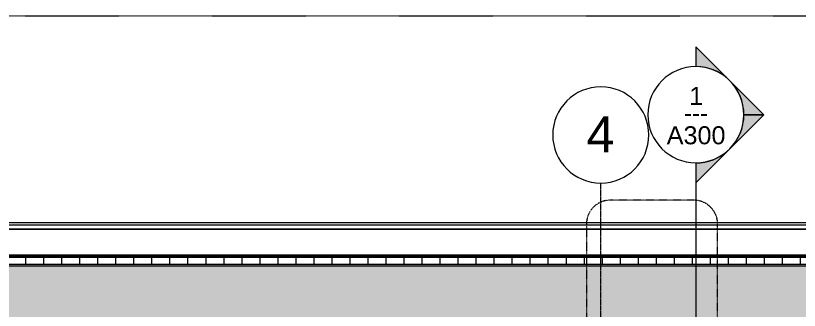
# Model space of a CAD drawing. Header units: inches. Extents: x 9661 to 16493, y -360 to 681.
# Drawn here: x 13168.1 to 13559.6, y 379.9 to 527 of the extents above; entities that cross this region are included whole.
import ezdxf

# ---------------------------------------------------------------- set-up
doc = ezdxf.new("R2010")
doc.units = ezdxf.units.IN
doc.header["$MEASUREMENT"] = 0
for name, pattern in [('Aligning Line 1_8_', [0.25, 0.125, -0.125]), ('Dash Dot 3_16_', [0.3125, 0.1875, -0.0625, 0, -0.0625]), ('Grid Line 1_2_', [0.875, 0.5, -0.125, 0.125, -0.125])]:
    doc.linetypes.add(name, pattern=pattern)
for name, color, linetype, lineweight in [('A-ANNO-SYMB-1', 150, 'Dash Dot 3_16_', 9), ('A-ROOF', 132, 'Continuous', 13), ('A-ROOF-1', 55, 'Continuous', 13), ('A-ROOF-2', 132, 'Continuous', 50), ('A-ROOF-PATT-1', 132, 'Continuous', 9), ('A-WALL-2', 55, 'Continuous', 13), ('G-ANNO-SYMB', 111, 'Aligning Line 1_8_', 9), ('G-ANNO-SYMB-1', 111, 'Continuous', 9), ('S-GRID-1', 1, 'Grid Line 1_2_', 9), ('S-GRID-IDEN', 1, 'Continuous', 9)]:
    doc.layers.add(name, color=color, linetype=linetype, lineweight=lineweight)
doc.styles.add('Arial', font='arial.ttf', dxfattribs={"height": 9})
doc.styles.add('Arial_1', font='arial.ttf', dxfattribs={"height": 18})
doc.styles.add('Century Gothic', font='ufonts.com_century-gothic.ttf', dxfattribs={"height": 9})

# ---------------------------------------------------------------- blocks, each defined once
blk = doc.blocks.new('Basic Wall _ EXT - FIBER CEMENT - SMALL - ___-2145937-BUILDING SECTION - NORTH_SOUTH - LOOKING WEST')
at = {"layer": 'A-WALL-2'}
for p, q in [((3867.29, 423.66), (2061.36, 423.66)), ((2076.8, 422.6), (3851.85, 422.6)), ((2077.21, 420.42), (3851.44, 420.42)), ((2077.53, 420.57), (3851.11, 420.57))]:
    blk.add_line(p, q, dxfattribs=at)
blk = doc.blocks.new('Section - Section Head - Filled-22785-BUILDING SECTION - NORTH_SOUTH - LOOKING WEST')
at = {"layer": 'G-ANNO-SYMB-1'}
h = blk.add_hatch(color=256, dxfattribs=at)
edge = h.paths.add_edge_path(flags=0)
edge.add_arc((2547.82, 477.51), 24.03, 47.9216, 90)
edge.add_line((2547.82, 501.54), (2547.82, 511.45))
edge.add_line((2547.82, 511.45), (2563.93, 495.35))
h = blk.add_hatch(color=256, dxfattribs=at)
edge = h.paths.add_edge_path(flags=0)
edge.add_line((2564.79, 494.48), (2581.76, 477.51))
edge.add_line((2581.76, 477.51), (2571.82, 477.51))
edge.add_arc((2547.82, 477.51), 24, 0, 45)
h = blk.add_hatch(color=256, dxfattribs=at)
edge = h.paths.add_edge_path(flags=0)
edge.add_arc((2547.82, 477.51), 24, 315, 360)
edge.add_line((2571.82, 477.51), (2581.76, 477.51))
edge.add_line((2581.76, 477.51), (2564.79, 460.54))
h = blk.add_hatch(color=256, dxfattribs=at)
edge = h.paths.add_edge_path(flags=0)
edge.add_line((2563.93, 459.67), (2547.82, 443.57))
edge.add_line((2547.82, 443.57), (2547.82, 453.48))
edge.add_arc((2547.82, 477.51), 24.03, 270, 312.0784)
for p, q in [((2563.93, 495.35), (2547.82, 511.45)), ((2547.82, 511.45), (2547.82, 501.54)), ((2581.76, 477.51), (2564.79, 494.48)), ((2564.79, 460.54), (2581.76, 477.51)), ((2571.82, 477.51), (2581.76, 477.51)), ((2581.76, 477.51), (2571.82, 477.51)), ((2547.82, 443.57), (2563.93, 459.67)), ((2547.82, 453.48), (2547.82, 443.57))]:
    blk.add_line(p, q, dxfattribs=at)
for centre, radius, start, end in [((2547.82, 477.54), 24, 90, 270), ((2547.82, 477.54), 24, 270, 90), ((2547.82, 477.51), 24.03, 47.9216, 90), ((2547.82, 477.51), 24, 0, 45), ((2547.82, 477.51), 24, 315, 360), ((2547.82, 477.51), 24.03, 270, 312.0784)]:
    blk.add_arc(centre, radius, start, end, dxfattribs=at)
blk = doc.blocks.new('Grid - Grid Head - Circle-50561-BUILDING SECTION - NORTH_SOUTH - LOOKING WEST')
at = {"layer": 'S-GRID-IDEN'}
for start, end in [(360, 180), (180, 360)]:
    blk.add_arc((3481.32, 494.5), 24, start, end, dxfattribs=at)

msp = doc.modelspace()

# ---------------------------------------------------------------- hatches: boundary and pattern name
at = {"layer": 'A-ROOF-1'}
msp.add_hatch(color=256, dxfattribs=at).paths.add_polyline_path([(13858.938, 406.7674), (14811.9005, 406.7674), (14811.9005, 407.0174), (13036.8505, 407.0174), (13036.8519, 406.7674), (13825.421, 406.7674)], flags=0)
at = {"layer": 'A-ROOF-PATT-1'}
h = msp.add_hatch(dxfattribs=at)
h.set_pattern_fill('FP_56', color=256, style=0, pattern_type=2)
h.set_pattern_definition([(0, (14217.158, 59.024), (0, 9), []), (90, (14217.158, 59.024), (-9, 6e-16), [])])
h.paths.add_polyline_path([(13892.455, 402.7665), (14812.5255, 402.7665), (14812.5255, 406.7674), (13036.2255, 406.7674), (13036.2255, 402.7665), (13858.938, 402.7665)], flags=0)
h = msp.add_hatch(dxfattribs=at)
h.set_pattern_fill('FP_49', color=256, style=0, pattern_type=2)
h.set_pattern_definition([(0, (14217.158, 59.024), (0, 4.798), []), (315, (14217.1578, 59.024), (4.798427, 0), [6.786, -6.786]), (45, (14217.1578, 59.024), (4.798427, 0), [6.786, -6.786])])
h.paths.add_polyline_path([(13892.455, 402.0164), (14812.5255, 402.0164), (14812.5255, 402.7665), (13036.2255, 402.7665), (13036.2255, 402.0164), (13858.938, 402.0164)], flags=0)
h = msp.add_hatch(dxfattribs=at)
h.set_pattern_fill('FP_50', color=256, style=0, pattern_type=2)
h.set_pattern_definition([(161.57, (14217.6378, 59.504), (-3.8399538, -1.54e-05), [0, -27.322, 3.034, 0]), (18.43, (14216.6778, 59.504), (-3.8399538, 1.54e-05), [0, -27.322, 3.034, 0]), (108.43, (14217.6378, 59.504), (1.919622, -9.6005246), [9.106, -21.25]), (71.57, (14216.6778, 59.504), (1.919622, 9.6005246), [9.106, -21.25])])
h.paths.add_polyline_path([(13925.972, 374), (14812.5255, 374), (14812.5255, 402.0164), (13036.2255, 402.0164), (13036.2255, 374), (13892.455, 374)], flags=0)

# ---------------------------------------------------------------- linework, layer by layer
at = {"layer": 'A-ANNO-SYMB-1'}
for p, q in [((13506.7456, 434.9126), (13465.2143, 434.9126)), ((13453.2143, 422.9126), (13453.2143, -130.9604)), ((13518.7456, -130.9604), (13518.7456, 422.9126))]:
    msp.add_line(p, q, dxfattribs=at)
for centre, start, end in [((13465.2143, 422.9126), 90, 180), ((13506.7456, 422.9126), 0, 90)]:
    msp.add_arc(centre, 12, start, end, dxfattribs=at)
at = {"layer": 'A-ROOF'}
for p, q in [((14812.5255, 406.7674), (13036.2255, 406.7674)), ((14812.5255, 402.7665), (13036.2255, 402.7665)), ((14812.5255, 402.0164), (13036.2255, 402.0164))]:
    msp.add_line(p, q, dxfattribs=at)
at = {"layer": 'A-ROOF-2'}
msp.add_line((14811.9005, 407.0174), (13036.8505, 407.0174), dxfattribs=at)
at = {"layer": 'G-ANNO-SYMB'}
msp.add_line((12886.945, 526.9531), (15032.033, 526.9531), dxfattribs=at)
at = {"layer": 'G-ANNO-SYMB-1'}
msp.add_line((13507.873, 453.5088), (13507.873, -159.4452), dxfattribs=at)
at = {"layer": 'S-GRID-1'}
msp.add_line((13460.3755, -159.8356), (13460.3755, 443.4366), dxfattribs=at)

# ---------------------------------------------------------------- block references
at = {"layer": 'A-WALL-2'}
msp.add_blockref('Basic Wall _ EXT - FIBER CEMENT - SMALL - ___-2145937-BUILDING SECTION - NORTH_SOUTH - LOOKING WEST', (10960.0518, 0), dxfattribs=at)
at = {"layer": 'G-ANNO-SYMB-1'}
msp.add_blockref('Section - Section Head - Filled-22785-BUILDING SECTION - NORTH_SOUTH - LOOKING WEST', (10960.0518, 0), dxfattribs=at)
at = {"layer": 'S-GRID-IDEN'}
msp.add_blockref('Grid - Grid Head - Circle-50561-BUILDING SECTION - NORTH_SOUTH - LOOKING WEST', (9979.0518, -27.0634), dxfattribs=at)

# ---------------------------------------------------------------- texts
at = {"layer": 'G-ANNO-SYMB-1', "char_height": 9, "attachment_point": 1}
for s, insert, width, style in [('1', (13504.552, 491.4174), 8.484, 'Arial'), ('---', (13501.9007, 482.9107), 15.453, 'Century Gothic'), ('A300', (13493.3079, 471.7812), 35.754, 'Arial')]:
    msp.add_mtext(s, dxfattribs=dict(at, insert=insert, width=width, style=style))
at = {"layer": 'S-GRID-IDEN', "insert": (13453.2465, 476.7246), "char_height": 18, "width": 16.968, "attachment_point": 1, "style": 'Arial_1'}
msp.add_mtext('4', dxfattribs=at)

doc.saveas('drawing.dxf')
